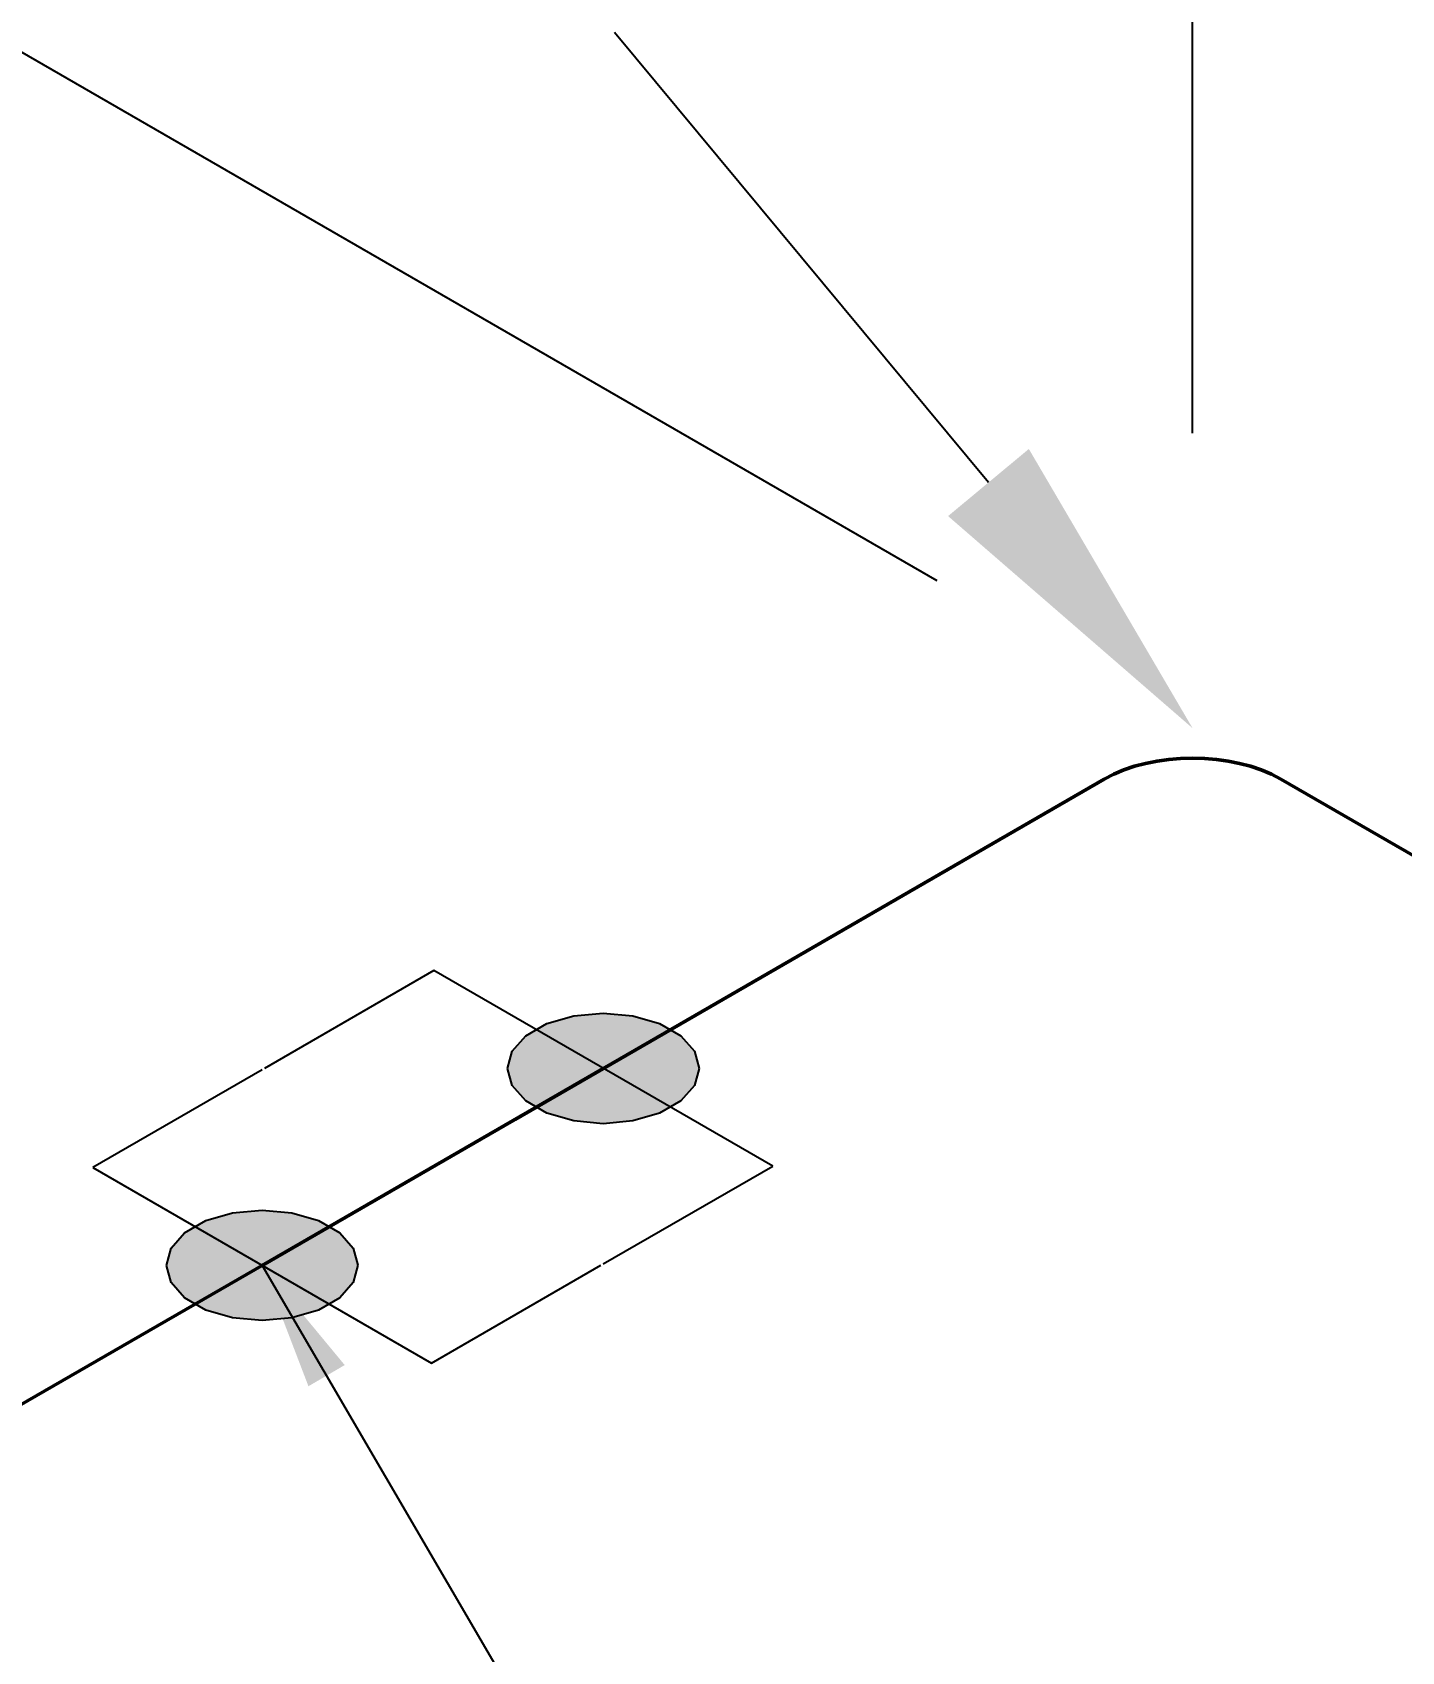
# Model space of a CAD drawing. Header units: millimetres. Extents: x 0 to 594, y 0 to 420.
# Drawn here: x 160.16 to 170.88, y 215.33 to 228 of the extents above; entities that cross this region are included whole.
import ezdxf
from ezdxf import colors
from ezdxf.entities.mleader import LeaderData, LeaderLine
from ezdxf.math import Vec2, Vec3

# ---------------------------------------------------------------- set-up
doc = ezdxf.new("R2010")
doc.units = ezdxf.units.MM
doc.header["$LTSCALE"] = 0.25
for name, color, linetype in [('용접', 1, 'Continuous'), ('주석', 7, 'Continuous'), ('치수', 1, 'Continuous')]:
    doc.layers.add(name, color=color, linetype=linetype)
doc.layers.add('파이프 작은 보어', color=30, linetype='Continuous', lineweight=50)
doc.styles.add('AdskIsoMetric', font='arial.ttf', dxfattribs={"width": 0.8, "height": 2.5})
doc.styles.add('AdskIsoMetric-30', font='arial.ttf', dxfattribs={"width": 0.8, "height": 2.5})
doc.styles.get("Standard").update_dxf_attribs({"font": 'arial.ttf'})
doc.dimstyles.new('AdskIsoMetric', dxfattribs={"dimtxt": 2.5, "dimasz": 2.5, "dimexe": 1, "dimexo": 2, "dimgap": 0.8, "dimtad": 1, "dimdec": 0, "dimrnd": 1, "dimzin": 0, "dimdsep": 46, "dimtxsty": 'AdskIsoMetric', "dimcen": 0, "dimclrt": 7, "dimadec": 0, "dimazin": 0, "dimtfac": 1, "dimtdec": 0, "dimtmove": 1, "dimatfit": 3, "dimfxl": 0, "dimfrac": 2, "dimtolj": 1, "dimtzin": 0, "dimarcsym": 0})

# ---------------------------------------------------------------- blocks, each defined once
blk = doc.blocks.new('*D83')
at = {"layer": 'Defpoints', "color": 0}
for p in [(144.354, 223.186), (169.239, 222.553), (157.344, 215.686)]:
    blk.add_point(p, dxfattribs=at)
at = {"layer": '치수', "color": 0, "lineweight": -2}
for p, q in [((167.239, 223.708), (155.249, 230.631)), ((154.084, 228.803), (146.519, 224.436))]:
    blk.add_line(p, q, dxfattribs=at)
at = {"layer": '치수', "color": 0}
for points in [[(153.876, 229.164), (154.292, 228.443), (156.249, 230.053)], [(146.311, 224.797), (146.727, 224.075), (144.354, 223.186)]]:
    blk.add_solid(points, dxfattribs=at)
at = {"layer": '치수', "color": 7, "insert": (148.035, 227.928), "char_height": 2.5, "attachment_point": 5, "rotation": 30, "style": 'AdskIsoMetric-30'}
blk.add_mtext('\\A1;4024', dxfattribs=at)
blk = doc.blocks.new('*D84')
at = {"layer": 'Defpoints', "color": 0}
for p in [(169.239, 237.553), (169.239, 222.553), (217.417, 194.738)]:
    blk.add_point(p, dxfattribs=at)
at = {"layer": '치수', "color": 0, "lineweight": -2}
for p, q in [((169.239, 224.863), (169.239, 238.708)), ((215.252, 210.988), (171.404, 236.303)), ((217.417, 197.047), (217.417, 210.893))]:
    blk.add_line(p, q, dxfattribs=at)
at = {"layer": '치수', "color": 0}
for points in [[(171.613, 236.664), (171.196, 235.943), (169.239, 237.553)], [(215.46, 211.349), (215.044, 210.627), (217.417, 209.738)]]:
    blk.add_solid(points, dxfattribs=at)
at = {"layer": '치수', "color": 7, "insert": (193.328, 226.263), "char_height": 2.5, "attachment_point": 5, "rotation": 330, "style": 'AdskIsoMetric-30'}
blk.add_mtext('\\A1;20637', dxfattribs=at)
blk = doc.blocks.new('엘보우-7-Iso2DSkew90')
at = {"color": 0, "linetype": 'ByBlock', "lineweight": -2, "extrusion": (3.04683e-10, -0.816497, -0.57735)}
for p, q in [((-0.691, 0.399), (-5.303, 3.062)), ((5.303, 3.062), (0.691, 0.399))]:
    blk.add_line(p, q, dxfattribs=at)
at = {"linetype": 'ByBlock', "extrusion": (1.10889e-16, 1.11022e-16, -1)}
blk.add_ellipse((0, 0.798), major_axis=(-0.977, 0), ratio=0.57735, start_param=3.926991, end_param=5.497787, dxfattribs=at)
blk = doc.blocks.new('엘보우-11-Iso2DSkew90')
at = {"color": 0, "linetype": 'ByBlock', "lineweight": -2, "extrusion": (0, 0.816497, 0.57735)}
for p, q in [((-0.691, -0.399), (-5.303, -3.062)), ((5.303, -3.062), (0.691, -0.399))]:
    blk.add_line(p, q, dxfattribs=at)
at = {"linetype": 'ByBlock'}
blk.add_ellipse((0, -0.798), major_axis=(-0.977, 0), ratio=0.57735, start_param=-2.356194, end_param=-0.785398, dxfattribs=at)
blk = doc.blocks.new('SocketWeld-1-IsoRight')
blk.add_hatch(color=256).paths.add_polyline_path([(0.00553, 0.03713), (0.00575, 0.03692), (0.00596, 0.03672), (0.00617, 0.03652), (0.00639, 0.03631), (0.0066, 0.03611), (0.00682, 0.0359), (0.00703, 0.0357), (0.00725, 0.03549), (0.00746, 0.03529), (0.00768, 0.03508), (0.00789, 0.03488), (0.00811, 0.03467), (0.00832, 0.03447), (0.00854, 0.03427), (0.00875, 0.03406), (0.00897, 0.03386), (0.00918, 0.03365), (0.0094, 0.03345), (0.00961, 0.03324), (0.00982, 0.03304), (0.01004, 0.03283), (0.01025, 0.03263), (0.01047, 0.03243), (0.01068, 0.03222), (0.0109, 0.03202), (0.01111, 0.03181), (0.01133, 0.03161), (0.01154, 0.0314), (0.01176, 0.0312), (0.01197, 0.03099), (0.01219, 0.03079), (0.0124, 0.03058), (0.01262, 0.03038), (0.01283, 0.03018), (0.01305, 0.02997), (0.01326, 0.02977), (0.01347, 0.02956), (0.01369, 0.02936), (0.0139, 0.02915), (0.01412, 0.02895), (0.01433, 0.02874), (0.01455, 0.02854), (0.01476, 0.02834), (0.01498, 0.02813), (0.01519, 0.02793), (0.01541, 0.02772), (0.01562, 0.02752), (0.01584, 0.02731), (0.01605, 0.02711), (0.01605, 0.02711), (0.01623, 0.02685), (0.01642, 0.02659), (0.0166, 0.02633), (0.01678, 0.02607), (0.01696, 0.02581), (0.01715, 0.02556), (0.01733, 0.0253), (0.01751, 0.02504), (0.01769, 0.02478), (0.01788, 0.02452), (0.01806, 0.02426), (0.01824, 0.024), (0.01843, 0.02375), (0.01861, 0.02349), (0.01879, 0.02323), (0.01897, 0.02297), (0.01916, 0.02271), (0.01934, 0.02245), (0.01952, 0.02219), (0.0197, 0.02193), (0.01989, 0.02168), (0.02007, 0.02142), (0.02025, 0.02116), (0.02043, 0.0209), (0.02062, 0.02064), (0.0208, 0.02038), (0.02098, 0.02012), (0.02116, 0.01987), (0.02135, 0.01961), (0.02153, 0.01935), (0.02171, 0.01909), (0.0219, 0.01883), (0.02208, 0.01857), (0.02226, 0.01831), (0.02244, 0.01806), (0.02263, 0.0178), (0.02281, 0.01754), (0.02299, 0.01728), (0.02317, 0.01702), (0.02336, 0.01676), (0.02354, 0.0165), (0.02372, 0.01624), (0.0239, 0.01599), (0.02409, 0.01573), (0.02427, 0.01547), (0.02445, 0.01521), (0.02463, 0.01495), (0.02482, 0.01469), (0.025, 0.01443), (0.025, 0.01443), (0.02513, 0.01415), (0.02527, 0.01386), (0.0254, 0.01357), (0.02553, 0.01328), (0.02566, 0.013), (0.0258, 0.01271), (0.02593, 0.01242), (0.02606, 0.01213), (0.02619, 0.01185), (0.02633, 0.01156), (0.02646, 0.01127), (0.02659, 0.01098), (0.02672, 0.0107), (0.02686, 0.01041), (0.02699, 0.01012), (0.02712, 0.00983), (0.02726, 0.00955), (0.02739, 0.00926), (0.02752, 0.00897), (0.02765, 0.00868), (0.02779, 0.0084), (0.02792, 0.00811), (0.02805, 0.00782), (0.02818, 0.00753), (0.02832, 0.00725), (0.02845, 0.00696), (0.02858, 0.00667), (0.02872, 0.00638), (0.02885, 0.0061), (0.02898, 0.00581), (0.02911, 0.00552), (0.02925, 0.00523), (0.02938, 0.00495), (0.02951, 0.00466), (0.02964, 0.00437), (0.02978, 0.00408), (0.02991, 0.0038), (0.03004, 0.00351), (0.03017, 0.00322), (0.03031, 0.00293), (0.03044, 0.00265), (0.03057, 0.00236), (0.03071, 0.00207), (0.03084, 0.00178), (0.03097, 0.0015), (0.0311, 0.00121), (0.03124, 0.00092), (0.03137, 0.00063), (0.0315, 0.00035), (0.0315, 0.00035), (0.03157, 0.00006), (0.03164, -0.00023), (0.03171, -0.00052), (0.03178, -0.00081), (0.03185, -0.00109), (0.03192, -0.00138), (0.03199, -0.00167), (0.03206, -0.00196), (0.03213, -0.00225), (0.0322, -0.00254), (0.03227, -0.00282), (0.03234, -0.00311), (0.03241, -0.0034), (0.03248, -0.00369), (0.03255, -0.00398), (0.03262, -0.00426), (0.03269, -0.00455), (0.03276, -0.00484), (0.03283, -0.00513), (0.0329, -0.00542), (0.03297, -0.00571), (0.03304, -0.00599), (0.03311, -0.00628), (0.03318, -0.00657), (0.03325, -0.00686), (0.03332, -0.00715), (0.03339, -0.00743), (0.03346, -0.00772), (0.03352, -0.00801), (0.03359, -0.0083), (0.03366, -0.00859), (0.03373, -0.00888), (0.0338, -0.00916), (0.03387, -0.00945), (0.03394, -0.00974), (0.03401, -0.01003), (0.03408, -0.01032), (0.03415, -0.0106), (0.03422, -0.01089), (0.03429, -0.01118), (0.03436, -0.01147), (0.03443, -0.01176), (0.0345, -0.01205), (0.03457, -0.01233), (0.03464, -0.01262), (0.03471, -0.01291), (0.03478, -0.0132), (0.03485, -0.01349), (0.03492, -0.01377), (0.03492, -0.01377), (0.03492, -0.01404), (0.03492, -0.0143), (0.03492, -0.01456), (0.03492, -0.01482), (0.03492, -0.01508), (0.03492, -0.01534), (0.03492, -0.0156), (0.03492, -0.01586), (0.03492, -0.01612), (0.03492, -0.01638), (0.03492, -0.01664), (0.03492, -0.0169), (0.03492, -0.01716), (0.03492, -0.01742), (0.03492, -0.01768), (0.03492, -0.01795), (0.03492, -0.01821), (0.03492, -0.01847), (0.03492, -0.01873), (0.03492, -0.01899), (0.03492, -0.01925), (0.03492, -0.01951), (0.03492, -0.01977), (0.03492, -0.02003), (0.03492, -0.02029), (0.03492, -0.02055), (0.03492, -0.02081), (0.03492, -0.02107), (0.03492, -0.02133), (0.03492, -0.02159), (0.03492, -0.02186), (0.03492, -0.02212), (0.03492, -0.02238), (0.03492, -0.02264), (0.03492, -0.0229), (0.03492, -0.02316), (0.03492, -0.02342), (0.03492, -0.02368), (0.03492, -0.02394), (0.03492, -0.0242), (0.03492, -0.02446), (0.03492, -0.02472), (0.03492, -0.02498), (0.03492, -0.02524), (0.03492, -0.0255), (0.03492, -0.02577), (0.03492, -0.02603), (0.03492, -0.02629), (0.03492, -0.02655), (0.03492, -0.02655), (0.03485, -0.02676), (0.03478, -0.02696), (0.03471, -0.02717), (0.03464, -0.02738), (0.03457, -0.02759), (0.0345, -0.02779), (0.03443, -0.028), (0.03436, -0.02821), (0.03429, -0.02842), (0.03422, -0.02862), (0.03415, -0.02883), (0.03408, -0.02904), (0.03401, -0.02925), (0.03394, -0.02945), (0.03387, -0.02966), (0.0338, -0.02987), (0.03373, -0.03008), (0.03366, -0.03028), (0.03359, -0.03049), (0.03352, -0.0307), (0.03346, -0.03091), (0.03339, -0.03112), (0.03332, -0.03132), (0.03325, -0.03153), (0.03318, -0.03174), (0.03311, -0.03195), (0.03304, -0.03215), (0.03297, -0.03236), (0.0329, -0.03257), (0.03283, -0.03278), (0.03276, -0.03298), (0.03269, -0.03319), (0.03262, -0.0334), (0.03255, -0.03361), (0.03248, -0.03381), (0.03241, -0.03402), (0.03234, -0.03423), (0.03227, -0.03444), (0.0322, -0.03465), (0.03213, -0.03485), (0.03206, -0.03506), (0.03199, -0.03527), (0.03192, -0.03548), (0.03185, -0.03568), (0.03178, -0.03589), (0.03171, -0.0361), (0.03164, -0.03631), (0.03157, -0.03651), (0.0315, -0.03672), (0.0315, -0.03672), (0.03137, -0.03686), (0.03124, -0.03699), (0.0311, -0.03712), (0.03097, -0.03726), (0.03084, -0.03739), (0.03071, -0.03753), (0.03057, -0.03766), (0.03044, -0.0378), (0.03031, -0.03793), (0.03017, -0.03806), (0.03004, -0.0382), (0.02991, -0.03833), (0.02978, -0.03847), (0.02964, -0.0386), (0.02951, -0.03874), (0.02938, -0.03887), (0.02925, -0.039), (0.02911, -0.03914), (0.02898, -0.03927), (0.02885, -0.03941), (0.02872, -0.03954), (0.02858, -0.03968), (0.02845, -0.03981), (0.02832, -0.03994), (0.02818, -0.04008), (0.02805, -0.04021), (0.02792, -0.04035), (0.02779, -0.04048), (0.02765, -0.04062), (0.02752, -0.04075), (0.02739, -0.04088), (0.02726, -0.04102), (0.02712, -0.04115), (0.02699, -0.04129), (0.02686, -0.04142), (0.02672, -0.04156), (0.02659, -0.04169), (0.02646, -0.04182), (0.02633, -0.04196), (0.02619, -0.04209), (0.02606, -0.04223), (0.02593, -0.04236), (0.0258, -0.0425), (0.02566, -0.04263), (0.02553, -0.04276), (0.0254, -0.0429), (0.02527, -0.04303), (0.02513, -0.04317), (0.025, -0.0433), (0.025, -0.0433), (0.02482, -0.04335), (0.02463, -0.0434), (0.02445, -0.04344), (0.02427, -0.04349), (0.02409, -0.04354), (0.0239, -0.04359), (0.02372, -0.04364), (0.02354, -0.04368), (0.02336, -0.04373), (0.02317, -0.04378), (0.02299, -0.04383), (0.02281, -0.04387), (0.02263, -0.04392), (0.02244, -0.04397), (0.02226, -0.04402), (0.02208, -0.04407), (0.0219, -0.04411), (0.02171, -0.04416), (0.02153, -0.04421), (0.02135, -0.04426), (0.02116, -0.0443), (0.02098, -0.04435), (0.0208, -0.0444), (0.02062, -0.04445), (0.02043, -0.0445), (0.02025, -0.04454), (0.02007, -0.04459), (0.01989, -0.04464), (0.0197, -0.04469), (0.01952, -0.04473), (0.01934, -0.04478), (0.01916, -0.04483), (0.01897, -0.04488), (0.01879, -0.04493), (0.01861, -0.04497), (0.01843, -0.04502), (0.01824, -0.04507), (0.01806, -0.04512), (0.01788, -0.04516), (0.01769, -0.04521), (0.01751, -0.04526), (0.01733, -0.04531), (0.01715, -0.04536), (0.01696, -0.0454), (0.01678, -0.04545), (0.0166, -0.0455), (0.01642, -0.04555), (0.01623, -0.04559), (0.01605, -0.04564), (0.01605, -0.04564), (0.01584, -0.0456), (0.01562, -0.04556), (0.01541, -0.04551), (0.01519, -0.04547), (0.01498, -0.04543), (0.01476, -0.04538), (0.01455, -0.04534), (0.01433, -0.04529), (0.01412, -0.04525), (0.0139, -0.04521), (0.01369, -0.04516), (0.01347, -0.04512), (0.01326, -0.04508), (0.01305, -0.04503), (0.01283, -0.04499), (0.01262, -0.04495), (0.0124, -0.0449), (0.01219, -0.04486), (0.01197, -0.04482), (0.01176, -0.04477), (0.01154, -0.04473), (0.01133, -0.04469), (0.01111, -0.04464), (0.0109, -0.0446), (0.01068, -0.04456), (0.01047, -0.04451), (0.01025, -0.04447), (0.01004, -0.04443), (0.00982, -0.04438), (0.00961, -0.04434), (0.0094, -0.0443), (0.00918, -0.04425), (0.00897, -0.04421), (0.00875, -0.04417), (0.00854, -0.04412), (0.00832, -0.04408), (0.00811, -0.04404), (0.00789, -0.04399), (0.00768, -0.04395), (0.00746, -0.04391), (0.00725, -0.04386), (0.00703, -0.04382), (0.00682, -0.04378), (0.0066, -0.04373), (0.00639, -0.04369), (0.00617, -0.04365), (0.00596, -0.0436), (0.00575, -0.04356), (0.00553, -0.04352), (0.00553, -0.04352), (0.00531, -0.04339), (0.00508, -0.04325), (0.00485, -0.04312), (0.00463, -0.04299), (0.0044, -0.04286), (0.00418, -0.04273), (0.00395, -0.0426), (0.00372, -0.04247), (0.0035, -0.04234), (0.00327, -0.04221), (0.00305, -0.04208), (0.00282, -0.04195), (0.0026, -0.04182), (0.00237, -0.04169), (0.00214, -0.04156), (0.00192, -0.04143), (0.00169, -0.0413), (0.00147, -0.04117), (0.00124, -0.04104), (0.00102, -0.04091), (0.00079, -0.04078), (0.00056, -0.04065), (0.00034, -0.04052), (0.00011, -0.04039), (-0.00011, -0.04026), (-0.00034, -0.04013), (-0.00056, -0.04), (-0.00079, -0.03987), (-0.00102, -0.03974), (-0.00124, -0.03961), (-0.00147, -0.03948), (-0.00169, -0.03934), (-0.00192, -0.03921), (-0.00214, -0.03908), (-0.00237, -0.03895), (-0.0026, -0.03882), (-0.00282, -0.03869), (-0.00305, -0.03856), (-0.00327, -0.03843), (-0.0035, -0.0383), (-0.00372, -0.03817), (-0.00395, -0.03804), (-0.00418, -0.03791), (-0.0044, -0.03778), (-0.00463, -0.03765), (-0.00485, -0.03752), (-0.00508, -0.03739), (-0.00531, -0.03726), (-0.00553, -0.03713), (-0.00553, -0.03713), (-0.00575, -0.03692), (-0.00596, -0.03672), (-0.00617, -0.03652), (-0.00639, -0.03631), (-0.0066, -0.03611), (-0.00682, -0.0359), (-0.00703, -0.0357), (-0.00725, -0.03549), (-0.00746, -0.03529), (-0.00768, -0.03508), (-0.00789, -0.03488), (-0.00811, -0.03467), (-0.00832, -0.03447), (-0.00854, -0.03427), (-0.00875, -0.03406), (-0.00897, -0.03386), (-0.00918, -0.03365), (-0.0094, -0.03345), (-0.00961, -0.03324), (-0.00982, -0.03304), (-0.01004, -0.03283), (-0.01025, -0.03263), (-0.01047, -0.03243), (-0.01068, -0.03222), (-0.0109, -0.03202), (-0.01111, -0.03181), (-0.01133, -0.03161), (-0.01154, -0.0314), (-0.01176, -0.0312), (-0.01197, -0.03099), (-0.01219, -0.03079), (-0.0124, -0.03058), (-0.01262, -0.03038), (-0.01283, -0.03018), (-0.01305, -0.02997), (-0.01326, -0.02977), (-0.01347, -0.02956), (-0.01369, -0.02936), (-0.0139, -0.02915), (-0.01412, -0.02895), (-0.01433, -0.02874), (-0.01455, -0.02854), (-0.01476, -0.02834), (-0.01498, -0.02813), (-0.01519, -0.02793), (-0.01541, -0.02772), (-0.01562, -0.02752), (-0.01584, -0.02731), (-0.01605, -0.02711), (-0.01605, -0.02711), (-0.01623, -0.02685), (-0.01642, -0.02659), (-0.0166, -0.02633), (-0.01678, -0.02607), (-0.01696, -0.02581), (-0.01715, -0.02556), (-0.01733, -0.0253), (-0.01751, -0.02504), (-0.01769, -0.02478), (-0.01788, -0.02452), (-0.01806, -0.02426), (-0.01824, -0.024), (-0.01843, -0.02375), (-0.01861, -0.02349), (-0.01879, -0.02323), (-0.01897, -0.02297), (-0.01916, -0.02271), (-0.01934, -0.02245), (-0.01952, -0.02219), (-0.0197, -0.02193), (-0.01989, -0.02168), (-0.02007, -0.02142), (-0.02025, -0.02116), (-0.02043, -0.0209), (-0.02062, -0.02064), (-0.0208, -0.02038), (-0.02098, -0.02012), (-0.02116, -0.01987), (-0.02135, -0.01961), (-0.02153, -0.01935), (-0.02171, -0.01909), (-0.0219, -0.01883), (-0.02208, -0.01857), (-0.02226, -0.01831), (-0.02244, -0.01806), (-0.02263, -0.0178), (-0.02281, -0.01754), (-0.02299, -0.01728), (-0.02317, -0.01702), (-0.02336, -0.01676), (-0.02354, -0.0165), (-0.02372, -0.01624), (-0.0239, -0.01599), (-0.02409, -0.01573), (-0.02427, -0.01547), (-0.02445, -0.01521), (-0.02463, -0.01495), (-0.02482, -0.01469), (-0.025, -0.01443), (-0.025, -0.01443), (-0.02513, -0.01415), (-0.02527, -0.01386), (-0.0254, -0.01357), (-0.02553, -0.01328), (-0.02566, -0.013), (-0.0258, -0.01271), (-0.02593, -0.01242), (-0.02606, -0.01213), (-0.02619, -0.01185), (-0.02633, -0.01156), (-0.02646, -0.01127), (-0.02659, -0.01098), (-0.02672, -0.0107), (-0.02686, -0.01041), (-0.02699, -0.01012), (-0.02712, -0.00983), (-0.02726, -0.00955), (-0.02739, -0.00926), (-0.02752, -0.00897), (-0.02765, -0.00868), (-0.02779, -0.0084), (-0.02792, -0.00811), (-0.02805, -0.00782), (-0.02818, -0.00753), (-0.02832, -0.00725), (-0.02845, -0.00696), (-0.02858, -0.00667), (-0.02872, -0.00638), (-0.02885, -0.0061), (-0.02898, -0.00581), (-0.02911, -0.00552), (-0.02925, -0.00523), (-0.02938, -0.00495), (-0.02951, -0.00466), (-0.02964, -0.00437), (-0.02978, -0.00408), (-0.02991, -0.0038), (-0.03004, -0.00351), (-0.03017, -0.00322), (-0.03031, -0.00293), (-0.03044, -0.00265), (-0.03057, -0.00236), (-0.03071, -0.00207), (-0.03084, -0.00178), (-0.03097, -0.0015), (-0.0311, -0.00121), (-0.03124, -0.00092), (-0.03137, -0.00063), (-0.0315, -0.00035), (-0.0315, -0.00035), (-0.03157, -0.00006), (-0.03164, 0.00023), (-0.03171, 0.00052), (-0.03178, 0.00081), (-0.03185, 0.00109), (-0.03192, 0.00138), (-0.03199, 0.00167), (-0.03206, 0.00196), (-0.03213, 0.00225), (-0.0322, 0.00254), (-0.03227, 0.00282), (-0.03234, 0.00311), (-0.03241, 0.0034), (-0.03248, 0.00369), (-0.03255, 0.00398), (-0.03262, 0.00426), (-0.03269, 0.00455), (-0.03276, 0.00484), (-0.03283, 0.00513), (-0.0329, 0.00542), (-0.03297, 0.00571), (-0.03304, 0.00599), (-0.03311, 0.00628), (-0.03318, 0.00657), (-0.03325, 0.00686), (-0.03332, 0.00715), (-0.03339, 0.00743), (-0.03346, 0.00772), (-0.03352, 0.00801), (-0.03359, 0.0083), (-0.03366, 0.00859), (-0.03373, 0.00888), (-0.0338, 0.00916), (-0.03387, 0.00945), (-0.03394, 0.00974), (-0.03401, 0.01003), (-0.03408, 0.01032), (-0.03415, 0.0106), (-0.03422, 0.01089), (-0.03429, 0.01118), (-0.03436, 0.01147), (-0.03443, 0.01176), (-0.0345, 0.01205), (-0.03457, 0.01233), (-0.03464, 0.01262), (-0.03471, 0.01291), (-0.03478, 0.0132), (-0.03485, 0.01349), (-0.03492, 0.01377), (-0.03492, 0.01377), (-0.03492, 0.01404), (-0.03492, 0.0143), (-0.03492, 0.01456), (-0.03492, 0.01482), (-0.03492, 0.01508), (-0.03492, 0.01534), (-0.03492, 0.0156), (-0.03492, 0.01586), (-0.03492, 0.01612), (-0.03492, 0.01638), (-0.03492, 0.01664), (-0.03492, 0.0169), (-0.03492, 0.01716), (-0.03492, 0.01742), (-0.03492, 0.01768), (-0.03492, 0.01795), (-0.03492, 0.01821), (-0.03492, 0.01847), (-0.03492, 0.01873), (-0.03492, 0.01899), (-0.03492, 0.01925), (-0.03492, 0.01951), (-0.03492, 0.01977), (-0.03492, 0.02003), (-0.03492, 0.02029), (-0.03492, 0.02055), (-0.03492, 0.02081), (-0.03492, 0.02107), (-0.03492, 0.02133), (-0.03492, 0.02159), (-0.03492, 0.02186), (-0.03492, 0.02212), (-0.03492, 0.02238), (-0.03492, 0.02264), (-0.03492, 0.0229), (-0.03492, 0.02316), (-0.03492, 0.02342), (-0.03492, 0.02368), (-0.03492, 0.02394), (-0.03492, 0.0242), (-0.03492, 0.02446), (-0.03492, 0.02472), (-0.03492, 0.02498), (-0.03492, 0.02524), (-0.03492, 0.0255), (-0.03492, 0.02577), (-0.03492, 0.02603), (-0.03492, 0.02629), (-0.03492, 0.02655), (-0.03492, 0.02655), (-0.03485, 0.02676), (-0.03478, 0.02696), (-0.03471, 0.02717), (-0.03464, 0.02738), (-0.03457, 0.02759), (-0.0345, 0.02779), (-0.03443, 0.028), (-0.03436, 0.02821), (-0.03429, 0.02842), (-0.03422, 0.02862), (-0.03415, 0.02883), (-0.03408, 0.02904), (-0.03401, 0.02925), (-0.03394, 0.02945), (-0.03387, 0.02966), (-0.0338, 0.02987), (-0.03373, 0.03008), (-0.03366, 0.03028), (-0.03359, 0.03049), (-0.03352, 0.0307), (-0.03346, 0.03091), (-0.03339, 0.03112), (-0.03332, 0.03132), (-0.03325, 0.03153), (-0.03318, 0.03174), (-0.03311, 0.03195), (-0.03304, 0.03215), (-0.03297, 0.03236), (-0.0329, 0.03257), (-0.03283, 0.03278), (-0.03276, 0.03298), (-0.03269, 0.03319), (-0.03262, 0.0334), (-0.03255, 0.03361), (-0.03248, 0.03381), (-0.03241, 0.03402), (-0.03234, 0.03423), (-0.03227, 0.03444), (-0.0322, 0.03465), (-0.03213, 0.03485), (-0.03206, 0.03506), (-0.03199, 0.03527), (-0.03192, 0.03548), (-0.03185, 0.03568), (-0.03178, 0.03589), (-0.03171, 0.0361), (-0.03164, 0.03631), (-0.03157, 0.03651), (-0.0315, 0.03672), (-0.0315, 0.03672), (-0.03137, 0.03686), (-0.03124, 0.03699), (-0.0311, 0.03712), (-0.03097, 0.03726), (-0.03084, 0.03739), (-0.03071, 0.03753), (-0.03057, 0.03766), (-0.03044, 0.0378), (-0.03031, 0.03793), (-0.03017, 0.03806), (-0.03004, 0.0382), (-0.02991, 0.03833), (-0.02978, 0.03847), (-0.02964, 0.0386), (-0.02951, 0.03874), (-0.02938, 0.03887), (-0.02925, 0.039), (-0.02911, 0.03914), (-0.02898, 0.03927), (-0.02885, 0.03941), (-0.02872, 0.03954), (-0.02858, 0.03968), (-0.02845, 0.03981), (-0.02832, 0.03994), (-0.02818, 0.04008), (-0.02805, 0.04021), (-0.02792, 0.04035), (-0.02779, 0.04048), (-0.02765, 0.04062), (-0.02752, 0.04075), (-0.02739, 0.04088), (-0.02726, 0.04102), (-0.02712, 0.04115), (-0.02699, 0.04129), (-0.02686, 0.04142), (-0.02672, 0.04156), (-0.02659, 0.04169), (-0.02646, 0.04182), (-0.02633, 0.04196), (-0.02619, 0.04209), (-0.02606, 0.04223), (-0.02593, 0.04236), (-0.0258, 0.0425), (-0.02566, 0.04263), (-0.02553, 0.04276), (-0.0254, 0.0429), (-0.02527, 0.04303), (-0.02513, 0.04317), (-0.025, 0.0433), (-0.025, 0.0433), (-0.02482, 0.04335), (-0.02463, 0.0434), (-0.02445, 0.04344), (-0.02427, 0.04349), (-0.02409, 0.04354), (-0.0239, 0.04359), (-0.02372, 0.04364), (-0.02354, 0.04368), (-0.02336, 0.04373), (-0.02317, 0.04378), (-0.02299, 0.04383), (-0.02281, 0.04387), (-0.02263, 0.04392), (-0.02244, 0.04397), (-0.02226, 0.04402), (-0.02208, 0.04407), (-0.0219, 0.04411), (-0.02171, 0.04416), (-0.02153, 0.04421), (-0.02135, 0.04426), (-0.02116, 0.0443), (-0.02098, 0.04435), (-0.0208, 0.0444), (-0.02062, 0.04445), (-0.02043, 0.0445), (-0.02025, 0.04454), (-0.02007, 0.04459), (-0.01989, 0.04464), (-0.0197, 0.04469), (-0.01952, 0.04473), (-0.01934, 0.04478), (-0.01916, 0.04483), (-0.01897, 0.04488), (-0.01879, 0.04493), (-0.01861, 0.04497), (-0.01843, 0.04502), (-0.01824, 0.04507), (-0.01806, 0.04512), (-0.01788, 0.04516), (-0.01769, 0.04521), (-0.01751, 0.04526), (-0.01733, 0.04531), (-0.01715, 0.04536), (-0.01696, 0.0454), (-0.01678, 0.04545), (-0.0166, 0.0455), (-0.01642, 0.04555), (-0.01623, 0.04559), (-0.01605, 0.04564), (-0.01605, 0.04564), (-0.01584, 0.0456), (-0.01562, 0.04556), (-0.01541, 0.04551), (-0.01519, 0.04547), (-0.01498, 0.04543), (-0.01476, 0.04538), (-0.01455, 0.04534), (-0.01433, 0.04529), (-0.01412, 0.04525), (-0.0139, 0.04521), (-0.01369, 0.04516), (-0.01347, 0.04512), (-0.01326, 0.04508), (-0.01305, 0.04503), (-0.01283, 0.04499), (-0.01262, 0.04495), (-0.0124, 0.0449), (-0.01219, 0.04486), (-0.01197, 0.04482), (-0.01176, 0.04477), (-0.01154, 0.04473), (-0.01133, 0.04469), (-0.01111, 0.04464), (-0.0109, 0.0446), (-0.01068, 0.04456), (-0.01047, 0.04451), (-0.01025, 0.04447), (-0.01004, 0.04443), (-0.00982, 0.04438), (-0.00961, 0.04434), (-0.0094, 0.0443), (-0.00918, 0.04425), (-0.00897, 0.04421), (-0.00875, 0.04417), (-0.00854, 0.04412), (-0.00832, 0.04408), (-0.00811, 0.04404), (-0.00789, 0.04399), (-0.00768, 0.04395), (-0.00746, 0.04391), (-0.00725, 0.04386), (-0.00703, 0.04382), (-0.00682, 0.04378), (-0.0066, 0.04373), (-0.00639, 0.04369), (-0.00617, 0.04365), (-0.00596, 0.0436), (-0.00575, 0.04356), (-0.00553, 0.04352), (-0.00553, 0.04352), (-0.00531, 0.04339), (-0.00508, 0.04325), (-0.00485, 0.04312), (-0.00463, 0.04299), (-0.0044, 0.04286), (-0.00418, 0.04273), (-0.00395, 0.0426), (-0.00372, 0.04247), (-0.0035, 0.04234), (-0.00327, 0.04221), (-0.00305, 0.04208), (-0.00282, 0.04195), (-0.0026, 0.04182), (-0.00237, 0.04169), (-0.00214, 0.04156), (-0.00192, 0.04143), (-0.00169, 0.0413), (-0.00147, 0.04117), (-0.00124, 0.04104), (-0.00102, 0.04091), (-0.00079, 0.04078), (-0.00056, 0.04065), (-0.00034, 0.04052), (-0.00011, 0.04039), (0.00011, 0.04026), (0.00034, 0.04013), (0.00056, 0.04), (0.00079, 0.03987), (0.00102, 0.03974), (0.00124, 0.03961), (0.00147, 0.03948), (0.00169, 0.03934), (0.00192, 0.03921), (0.00214, 0.03908), (0.00237, 0.03895), (0.0026, 0.03882), (0.00282, 0.03869), (0.00305, 0.03856), (0.00327, 0.03843), (0.0035, 0.0383), (0.00372, 0.03817), (0.00395, 0.03804), (0.00418, 0.03791), (0.0044, 0.03778), (0.00463, 0.03765), (0.00485, 0.03752), (0.00508, 0.03739), (0.00531, 0.03726)], flags=0)
at = {"color": 0, "linetype": 'ByBlock', "lineweight": -2, "extrusion": (0.707107, 0.408248, -0.57735)}
for p, q in [((0, 0.10206), (-0.08839, 0.15309)), ((0, -0.10206), (0, 0.10206)), ((-0.0315, 0.03672), (-0.025, 0.0433)), ((-0.025, 0.0433), (-0.01605, 0.04564)), ((-0.01605, 0.04564), (-0.00553, 0.04352)), ((-0.00553, 0.04352), (0.00553, 0.03713)), ((-0.03492, 0.02655), (-0.0315, 0.03672)), ((0.00553, 0.03713), (0.01605, 0.02711)), ((-0.03492, 0.01377), (-0.03492, 0.02655)), ((0.01605, 0.02711), (0.025, 0.01443)), ((-0.0315, -0.00035), (-0.03492, 0.01377)), ((0.025, 0.01443), (0.0315, 0.00035)), ((0.0315, 0.00035), (0.03492, -0.01377)), ((-0.025, -0.01443), (-0.0315, -0.00035)), ((-0.01605, -0.02711), (-0.025, -0.01443)), ((0.03492, -0.01377), (0.03492, -0.02655)), ((-0.00553, -0.03713), (-0.01605, -0.02711)), ((0.03492, -0.02655), (0.0315, -0.03672)), ((0.00553, -0.04352), (-0.00553, -0.03713)), ((0.0315, -0.03672), (0.025, -0.0433)), ((0.01605, -0.04564), (0.00553, -0.04352)), ((0.025, -0.0433), (0.01605, -0.04564)), ((-0.08839, -0.05103), (0, -0.10206))]:
    blk.add_line(p, q, dxfattribs=at)

msp = doc.modelspace()

# ---------------------------------------------------------------- linework, layer by layer
at = {"layer": '파이프 작은 보어'}
msp.add_lwpolyline([(164.627, 219.8905), (161.9567, 218.3488)], dxfattribs=at)

# ---------------------------------------------------------------- block references
at = {"layer": '용접', "xscale": 15, "yscale": 15, "zscale": 15}
for p, rotation in [((164.627, 219.8905), 60.00000001093421), ((161.9567, 218.3488), 240.0000000109342)]:
    msp.add_blockref('SocketWeld-1-IsoRight', p, dxfattribs=dict(at, rotation=rotation))
at = {"layer": '파이프 작은 보어'}
for name, p in [('엘보우-11-Iso2DSkew90', (169.2393, 222.5534)), ('엘보우-7-Iso2DSkew90', (157.3445, 215.6859))]:
    msp.add_blockref(name, p, dxfattribs=at)

# ---------------------------------------------------------------- dimensions: what is measured, and where the dimension line sits
at = {"layer": '치수'}
for base, p1, p2, angle, text, override, picture, middle in [((169.2393, 237.5534), (217.4169, 194.738), (169.2393, 222.5534), 150, '20637', {"dimtad": 0, "dimlfac": 370.966368, "dimtxsty": 'AdskIsoMetric-30', "dimse1": 0, "dimse2": 0, "dimsd1": 0, "dimsd2": 0, "dimtmove": 1}, '*D84', (193.3281, 226.2626)), ((144.3541, 223.1859), (169.2393, 222.5534), (157.3445, 215.6859), 210, '4024', {"dimtad": 0, "dimlfac": 292.951239, "dimtxsty": 'AdskIsoMetric-30', "dimse1": 0, "dimse2": 1, "dimsd1": 0, "dimsd2": 0, "dimtmove": 1}, '*D83', (148.0352, 227.9281))]:
    dim = msp.add_linear_dim(base=base, p1=p1, p2=p2, angle=angle, text=text, dimstyle='AdskIsoMetric', override=override, dxfattribs=at)
    dim.commit()
    dim.dimension.update_dxf_attribs({"geometry": picture, "text_midpoint": middle, "dimtype": 160})

# ---------------------------------------------------------------- leaders
at = {"layer": '주석'}
ml = msp.add_multileader_mtext('Standard', dxfattribs=at)
ml.set_content('')
ml.set_leader_properties()
ml.build(insert=Vec2(0, 0))
ml.multileader.update_dxf_attribs({"dogleg_length": 0, "arrow_head_size": 2.5})
ctx = ml.context
ctx.base_point, ctx.arrow_head_size = Vec3(164.7143, 228), 2.5
notes = []
notes.append((ctx, [(0, (1, 1, 0), (164.7143, 228), (-1, 0), 0, [(0, [(169.2393, 222.5534)], 0, [])])]))
ctx.mtext, ml.multileader.dxf.content_type = None, 0
ml = msp.add_multileader_mtext('Standard', dxfattribs=at)
ml.set_content('')
ml.set_leader_properties()
ml.build(insert=Vec2(0, 0))
ml.multileader.update_dxf_attribs({"dogleg_length": 0, "arrow_head_size": 0})
ctx = ml.context
ctx.base_point, ctx.arrow_head_size = Vec3(167.2436, 209.2953), 0
notes.append((ctx, [(0, (1, 1, 0), (167.2436, 209.2953), (-1, 0), 0, [(0, [(161.9567, 218.3488)], 0, [])])]))
ctx.mtext, ml.multileader.dxf.content_type = None, 0
for ctx, leaders in notes:
    for number, flags, end, landing, length, lines in leaders:
        leader = LeaderData()
        leader.index, (leader.has_last_leader_line, leader.has_dogleg_vector, leader.attachment_direction) = number, flags
        leader.last_leader_point, leader.dogleg_vector, leader.dogleg_length = Vec3(end), Vec3(landing), length
        for number, points, colour, breaks in lines:
            line = LeaderLine()
            line.index, line.vertices, line.color, line.breaks = number, Vec3.list(points), colors.encode_raw_color(colour), breaks
            leader.lines.append(line)
        ctx.leaders.append(leader)

doc.saveas('drawing.dxf')
